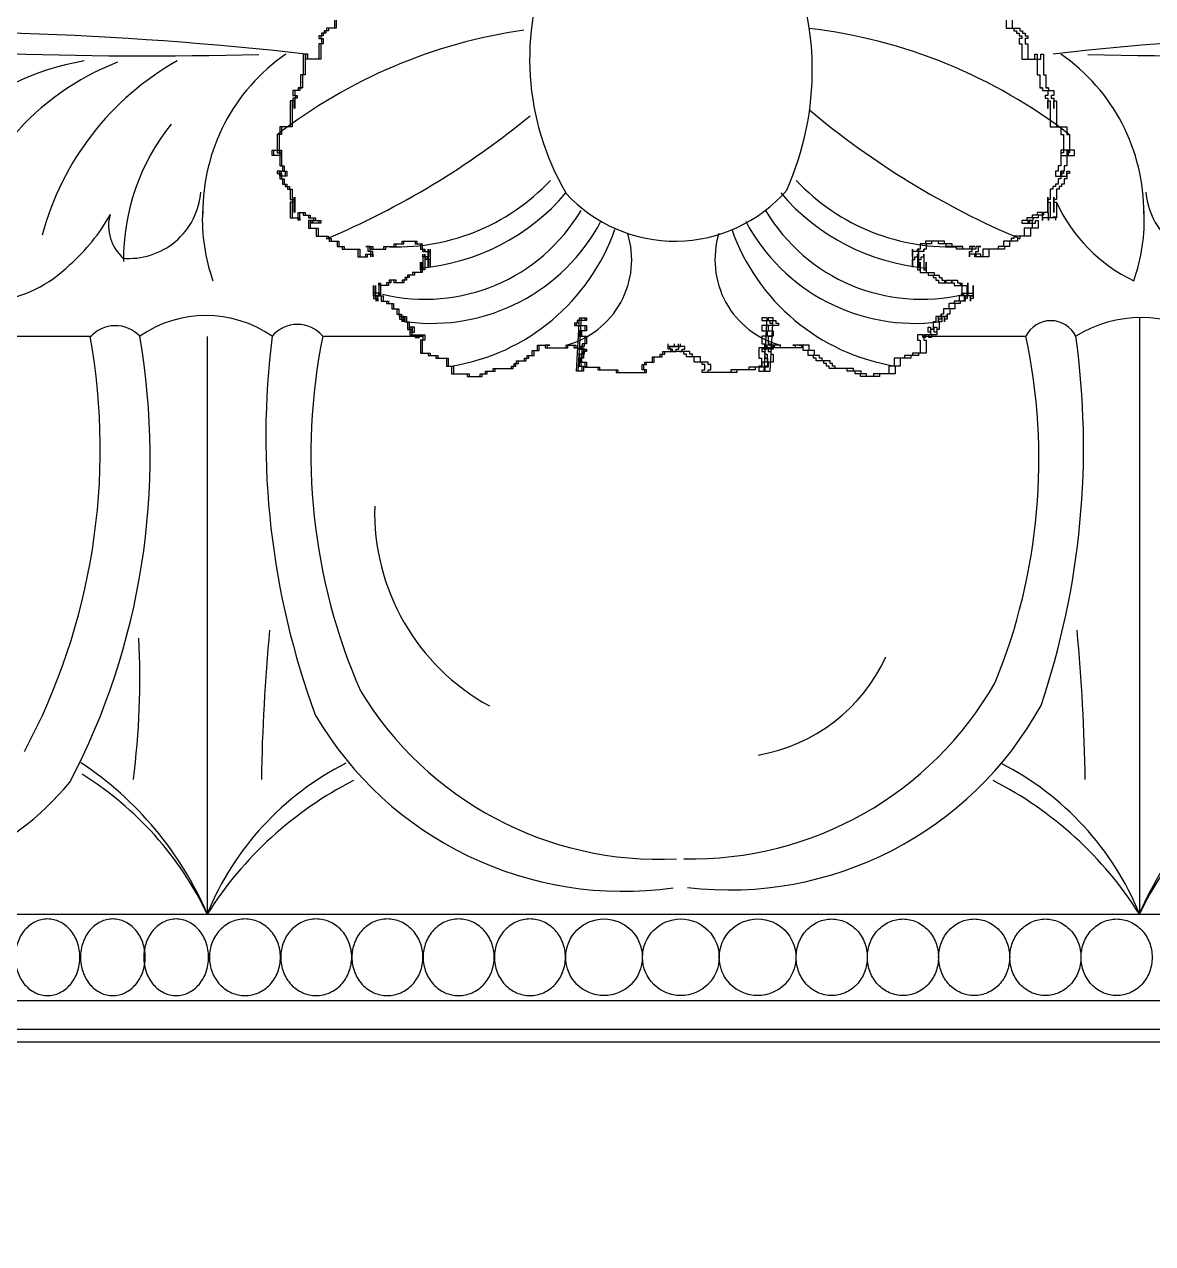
# Model space of a CAD drawing. Header units: millimetres. Extents: x -1550 to 1550, y 0 to 6000.
# Drawn here: x -906.5 to -547.4, y 5358.9 to 5747.2 of the extents above; entities that cross this region are included whole.
import ezdxf

# ---------------------------------------------------------------- set-up
doc = ezdxf.new("R2010")
doc.units = ezdxf.units.MM
doc.layers.add('L-07细线', color=8, linetype='Continuous')

msp = doc.modelspace()

# ---------------------------------------------------------------- wipeouts: each hides what was drawn before it
at = {"color": 250, "lineweight": -3}
msp.add_wipeout([(-1549.91, 0.24), (-1549.91, 565.12), (-1493.48, 565.13), (-1493.47, 615.39), (-1485.1, 615.39), (-1462.91, 615.39), (-1421.47, 636.15), (-1385.72, 673.92), (-1368.47, 735.39), (-1348.48, 735.39), (-1348.47, 1041), (-1383.27, 1041), (-1402.99, 1103.7), (-1422.48, 1125), (-1460.08, 1147.74), (-1486.12, 1174.92), (-1501.71, 1200.49), (-1516.24, 1250), (-1549.91, 1250), (-1549.91, 1300), (-1173.48, 1300), (-1194.21, 1310.64), (-1212.19, 1326.92), (-1225.31, 1347.5), (-1232.45, 1370.55), (-1233.74, 1385.78), (-1233.43, 1393.25), (-1228.5, 1416.24), (-1217.38, 1437.9), (-1201.79, 1455.11), (-1181.71, 1468.13), (-1159.06, 1475.46), (-1167.73, 1479.02), (-1171.5, 1487.96), (-1167.63, 1497.01), (-1159.06, 1500.46), (-1151.38, 1503.14), (-1145, 1510.16), (-1143.07, 1518.25), (-1145.06, 1526.47), (-1150.27, 1532.61), (-1167.56, 1539.89), (-1170.98, 1548.47), (-1167.63, 1556.99), (-1158.48, 1560.97), (-1162.48, 1564.04), (-1169.88, 1571.52), (-1176.6, 1581.78), (-1181.03, 1593.43), (-1182.35, 1615.33), (-1173.13, 1639.61), (-1162.38, 1651.54), (-1145.01, 1661.48), (-1135.68, 1664.01), (-1126.75, 1670.28), (-1126.75, 1670.28), (-1118.28, 1688.7), (-1118.28, 1701.97), (-1100, 1701.97), (-1100, 4899.77), (-1108.58, 4899.77), (-1115.54, 4904.26), (-1117.72, 4912.45), (-1133.6, 4916.82), (-1145.93, 4926.98), (-1150.07, 4935.78), (-1149.67, 4945.57), (-1145.07, 4953.71), (-1136.69, 4959.2), (-1128.62, 4959.69), (-1128.69, 4960.27), (-1134.87, 4961.38), (-1139.9, 4968.52), (-1146.65, 4996.45), (-1145.55, 5013.37), (-1143.24, 5022.78), (-1143.91, 5029), (-1141.32, 5050.81), (-1133.37, 5058.6), (-1133.37, 5141.98), (-1133.37, 5143.03), (-1136.16, 5142.64), (-1138.98, 5144.9), (-1144.53, 5157.28), (-1145.57, 5170.81), (-1145.04, 5188.25), (-1142.27, 5200.02), (-1132.56, 5210.7), (-1132.5, 5411.18), (-1157.93, 5391.91), (-1198.13, 5374.86), (-1214.73, 5371.44), (-1251.37, 5370.4), (-1281.91, 5383.41), (-1324.81, 5414.81), (-1351.85, 5447.97), (-1375.9, 5503.3), (-1380.54, 5528.54), (-1381.31, 5562.97), (-1373.53, 5605.08), (-1361.35, 5635.32), (-1330.2, 5679.61), (-1353.91, 5689.16), (-1363.17, 5707.29), (-1365.19, 5725.17), (-1360.49, 5744.33), (-1349.44, 5763.73), (-1326.29, 5780.09), (-1326.66, 5786.78), (-1331.74, 5790.27), (-1330.76, 5790.04), (-1330.68, 5790.3), (-1320.55, 5787.34), (-1315.53, 5782.65), (-1311.85, 5771.47), (-1314.84, 5761.12), (-1320.46, 5751.91), (-1325.46, 5744.81), (-1326.04, 5737.58), (-1320.85, 5729.84), (-1315.47, 5727.53), (-1305.06, 5725.27), (-1292.93, 5726.54), (-1275.86, 5731.25), (-1257.36, 5740.97), (-1242.22, 5749.9), (-1230.06, 5753.39), (-1237.72, 5766.82), (-1237.72, 5766.82), (-1250.42, 5778.2), (-1242.41, 5788.37), (-1234.4, 5798.53), (-1214.07, 5798.53), (-1214.07, 5833.49), (-1237.68, 5833.49), (-1237.7, 5847.04), (-1251.58, 5873.3), (-1285.65, 5900.19), (-1285.65, 6000.24), (-699.87, 6000.24), (-700.12, 6000.24), (-114.23, 6000.24), (-114.23, 5900.19), (-148.41, 5873.3), (-162.29, 5847.04), (-162.31, 5833.49), (-185.92, 5833.49), (-185.92, 5798.53), (-165.59, 5798.53), (-157.58, 5788.37), (-149.58, 5778.2), (-162.28, 5766.82), (-162.28, 5766.82), (-169.93, 5753.39), (-157.77, 5749.9), (-142.63, 5740.97), (-124.13, 5731.25), (-107.06, 5726.54), (-94.94, 5725.27), (-84.53, 5727.53), (-79.14, 5729.84), (-73.95, 5737.58), (-74.53, 5744.81), (-79.53, 5751.91), (-85.15, 5761.12), (-88.14, 5771.47), (-84.46, 5782.65), (-79.45, 5787.34), (-69.31, 5790.3), (-69.23, 5790.04), (-68.26, 5790.27), (-73.33, 5786.78), (-73.7, 5780.09), (-50.55, 5763.73), (-39.51, 5744.33), (-34.8, 5725.17), (-36.83, 5707.29), (-46.09, 5689.16), (-69.8, 5679.61), (-38.64, 5635.32), (-26.47, 5605.08), (-18.69, 5562.97), (-19.45, 5528.54), (-24.09, 5503.3), (-48.15, 5447.97), (-75.18, 5414.81), (-118.08, 5383.41), (-148.62, 5370.4), (-185.27, 5371.44), (-201.86, 5374.86), (-242.06, 5391.91), (-267.5, 5411.18), (-267.44, 5210.7), (-257.73, 5200.02), (-254.96, 5188.25), (-254.42, 5170.81), (-255.47, 5157.28), (-261.01, 5144.9), (-263.83, 5142.64), (-266.62, 5143.03), (-266.62, 5141.98), (-266.62, 5058.6), (-258.67, 5050.81), (-256.08, 5029), (-256.75, 5022.78), (-254.44, 5013.37), (-253.34, 4996.45), (-260.1, 4968.52), (-265.12, 4961.38), (-271.3, 4960.27), (-271.37, 4959.69), (-263.31, 4959.2), (-254.92, 4953.71), (-250.33, 4945.57), (-249.92, 4935.78), (-254.07, 4926.98), (-266.39, 4916.82), (-282.28, 4912.45), (-284.45, 4904.26), (-291.41, 4899.77), (-300, 4899.77), (-300, 1701.97), (-275.71, 1701.97), (-275.71, 1688.7), (-267.24, 1670.28), (-267.24, 1670.28), (-258.31, 1664.01), (-248.98, 1661.48), (-231.62, 1651.54), (-220.87, 1639.61), (-211.65, 1615.33), (-212.97, 1593.43), (-217.39, 1581.78), (-224.11, 1571.52), (-231.52, 1564.04), (-235.51, 1560.97), (-226.36, 1556.99), (-223.01, 1548.47), (-226.43, 1539.89), (-243.72, 1532.61), (-248.93, 1526.47), (-250.93, 1518.25), (-248.99, 1510.16), (-242.61, 1503.14), (-234.93, 1500.46), (-226.36, 1497.01), (-222.49, 1487.96), (-226.26, 1479.02), (-234.93, 1475.46), (-212.28, 1468.13), (-192.2, 1455.11), (-176.61, 1437.9), (-165.49, 1416.24), (-160.56, 1393.25), (-160.26, 1385.78), (-161.54, 1370.55), (-168.68, 1347.5), (-181.8, 1326.92), (-199.78, 1310.64), (-220.51, 1300), (0, 1300), (220.52, 1300), (199.79, 1310.64), (181.81, 1326.92), (168.69, 1347.5), (161.55, 1370.55), (160.26, 1385.78), (160.57, 1393.25), (165.5, 1416.24), (176.62, 1437.9), (192.21, 1455.11), (212.29, 1468.13), (234.94, 1475.46), (226.27, 1479.02), (222.5, 1487.96), (226.37, 1497.01), (234.94, 1500.46), (242.62, 1503.14), (249, 1510.16), (250.93, 1518.25), (248.94, 1526.47), (243.73, 1532.61), (226.44, 1539.89), (223.02, 1548.47), (226.37, 1556.99), (235.52, 1560.97), (231.52, 1564.04), (224.12, 1571.52), (217.4, 1581.78), (212.97, 1593.43), (211.65, 1615.33), (220.87, 1639.61), (231.62, 1651.54), (248.99, 1661.48), (258.32, 1664.01), (267.25, 1670.28), (267.25, 1670.28), (275.72, 1688.7), (275.72, 1701.97), (300, 1701.97), (300, 4899.77), (291.42, 4899.77), (284.46, 4904.26), (282.28, 4912.45), (266.4, 4916.82), (254.07, 4926.98), (249.93, 4935.78), (250.33, 4945.57), (254.93, 4953.71), (263.31, 4959.2), (271.38, 4959.69), (271.31, 4960.27), (265.13, 4961.38), (260.1, 4968.52), (253.35, 4996.45), (254.45, 5013.37), (256.76, 5022.78), (256.09, 5029), (258.68, 5050.81), (266.63, 5058.6), (266.63, 5141.98), (266.63, 5143.03), (263.84, 5142.64), (261.02, 5144.9), (255.47, 5157.28), (254.43, 5170.81), (254.96, 5188.25), (257.73, 5200.02), (267.44, 5210.7), (267.5, 5411.18), (242.07, 5391.91), (201.87, 5374.86), (185.27, 5371.44), (148.63, 5370.4), (118.09, 5383.41), (75.19, 5414.81), (48.15, 5447.97), (24.1, 5503.3), (19.46, 5528.54), (18.69, 5562.97), (26.47, 5605.08), (38.65, 5635.32), (69.8, 5679.61), (46.09, 5689.16), (36.83, 5707.29), (34.81, 5725.17), (39.51, 5744.33), (50.56, 5763.73), (73.71, 5780.09), (73.34, 5786.78), (68.26, 5790.27), (69.24, 5790.04), (69.32, 5790.3), (79.45, 5787.34), (84.47, 5782.65), (88.15, 5771.47), (85.16, 5761.12), (79.54, 5751.91), (74.54, 5744.81), (73.96, 5737.58), (79.15, 5729.84), (84.53, 5727.53), (94.94, 5725.27), (107.07, 5726.54), (124.14, 5731.25), (142.64, 5740.97), (157.78, 5749.9), (169.94, 5753.39), (162.28, 5766.82), (162.28, 5766.82), (149.58, 5778.2), (157.59, 5788.37), (165.6, 5798.53), (185.93, 5798.53), (185.93, 5833.49), (162.32, 5833.49), (162.3, 5847.04), (148.42, 5873.3), (114.35, 5900.19), (114.35, 6000.24), (700.13, 6000.24), (699.88, 6000.24), (1285.77, 6000.24), (1285.77, 5900.19), (1251.59, 5873.3), (1237.71, 5847.04), (1237.69, 5833.49), (1214.08, 5833.49), (1214.08, 5798.53), (1234.41, 5798.53), (1242.42, 5788.37), (1250.42, 5778.2), (1237.72, 5766.82), (1237.72, 5766.82), (1230.07, 5753.39), (1242.23, 5749.9), (1257.37, 5740.97), (1275.87, 5731.25), (1292.94, 5726.54), (1305.06, 5725.27), (1315.47, 5727.53), (1320.86, 5729.84), (1326.05, 5737.58), (1325.47, 5744.81), (1320.47, 5751.91), (1314.85, 5761.12), (1311.86, 5771.47), (1315.54, 5782.65), (1320.55, 5787.34), (1330.69, 5790.3), (1330.77, 5790.04), (1331.74, 5790.27), (1326.67, 5786.78), (1326.3, 5780.09), (1349.45, 5763.73), (1360.49, 5744.33), (1365.2, 5725.17), (1363.17, 5707.29), (1353.91, 5689.16), (1330.2, 5679.61), (1361.36, 5635.32), (1373.53, 5605.08), (1381.31, 5562.97), (1380.55, 5528.54), (1375.91, 5503.3), (1351.85, 5447.97), (1324.82, 5414.81), (1281.92, 5383.41), (1251.38, 5370.4), (1214.73, 5371.44), (1198.14, 5374.86), (1157.94, 5391.91), (1132.5, 5411.18), (1132.56, 5210.7), (1142.27, 5200.02), (1145.04, 5188.25), (1145.58, 5170.81), (1144.53, 5157.28), (1138.99, 5144.9), (1136.17, 5142.64), (1133.38, 5143.03), (1133.38, 5141.98), (1133.38, 5058.6), (1141.33, 5050.81), (1143.92, 5029), (1143.25, 5022.78), (1145.56, 5013.37), (1146.66, 4996.45), (1139.9, 4968.52), (1134.88, 4961.38), (1128.7, 4960.27), (1128.63, 4959.69), (1136.69, 4959.2), (1145.08, 4953.71), (1149.67, 4945.57), (1150.08, 4935.78), (1145.93, 4926.98), (1133.61, 4916.82), (1117.72, 4912.45), (1115.55, 4904.26), (1108.59, 4899.77), (1100, 4899.77), (1100, 1701.97), (1118.29, 1701.97), (1118.29, 1688.7), (1126.76, 1670.28), (1126.76, 1670.28), (1135.69, 1664.01), (1145.02, 1661.48), (1162.38, 1651.54), (1173.13, 1639.61), (1182.35, 1615.33), (1181.03, 1593.43), (1176.61, 1581.78), (1169.89, 1571.52), (1162.48, 1564.04), (1158.49, 1560.97), (1167.64, 1556.99), (1170.99, 1548.47), (1167.57, 1539.89), (1150.28, 1532.61), (1145.07, 1526.47), (1143.07, 1518.25), (1145.01, 1510.16), (1151.39, 1503.14), (1159.07, 1500.46), (1167.64, 1497.01), (1171.51, 1487.96), (1167.74, 1479.02), (1159.07, 1475.46), (1181.72, 1468.13), (1201.8, 1455.11), (1217.39, 1437.9), (1228.51, 1416.24), (1233.44, 1393.25), (1233.74, 1385.78), (1232.46, 1370.55), (1225.32, 1347.5), (1212.2, 1326.92), (1194.22, 1310.64), (1173.49, 1300), (1549.91, 1300), (1549.91, 1250), (1516.24, 1250), (1501.71, 1200.49), (1486.12, 1174.92), (1460.08, 1147.74), (1422.49, 1125), (1402.99, 1103.7), (1383.28, 1041), (1348.48, 1041), (1348.48, 735.39), (1368.48, 735.39), (1385.73, 673.92), (1421.47, 636.15), (1462.91, 615.39), (1485.11, 615.39), (1493.48, 615.39), (1493.49, 565.13), (1549.91, 565.12), (1550.09, 0.24)], dxfattribs=at)

# ---------------------------------------------------------------- next in the draw order: linework, layer by layer
for centre, start, end in [((-942.64, 4629.3), 83.52931, 92.85779), ((-453.35, 4629.3), 87.14221, 96.47069)]:
    msp.add_arc(centre, 1115.5, start, end)
at = {"layer": 'L-07细线'}
for p, q in [((-578.18, 5685.81), (-579.14, 5685.81)), ((-578.18, 5684.84), (-578.18, 5685.81)), ((-551.57, 5653.81), (-551.57, 5463.85)), ((-1057.96, 5647.83), (-885.32, 5647.83)), ((-848.31, 5647.71), (-848.31, 5463.85)), ((-811.56, 5647.83), (-779.64, 5647.83)), ((-730.11, 5647.83), (-728.11, 5647.83)), ((-669.78, 5647.83), (-668.47, 5647.83)), ((-620.24, 5647.83), (-587.72, 5647.83)), ((-1144.93, 5463.85), (-254.95, 5463.85)), ((-1144.93, 5436.29), (-254.95, 5436.29)), ((-1138.25, 5427.14), (-260.91, 5427.14)), ((-1132.73, 5423.19), (-266.44, 5423.19))]:
    msp.add_line(p, q, dxfattribs=at)
for points in [[(-807.81, 5748.47), (-807.81, 5745.98), (-810.3, 5745.98), (-810.3, 5745.15), (-811.12, 5745.15), (-811.12, 5744.33), (-811.95, 5744.33), (-811.95, 5743.5), (-812.78, 5743.5), (-812.78, 5742.67), (-811.95, 5742.67), (-811.95, 5741.01), (-812.78, 5741.01), (-812.78, 5736.05), (-816.92, 5736.05), (-816.92, 5737.7), (-817.75, 5737.7), (-817.75, 5731.08), (-818.58, 5731.08), (-818.58, 5726.94), (-819.41, 5726.94), (-818.58, 5726.94), (-819.41, 5726.94), (-819.41, 5726.11), (-821.07, 5726.11), (-821.07, 5724.46), (-820.24, 5724.46), (-820.24, 5723.63), (-821.07, 5723.63), (-821.07, 5720.32), (-821.07, 5722.8), (-821.9, 5722.8), (-821.9, 5716.18), (-821.9, 5714.52), (-825.21, 5714.52), (-825.21, 5712.04), (-826.04, 5712.04), (-826.04, 5706.24), (-825.21, 5706.24), (-825.21, 5705.41), (-827.69, 5705.41), (-827.69, 5707.07), (-825.21, 5707.07), (-825.21, 5702.1), (-824.38, 5702.1), (-824.38, 5700.45), (-823.55, 5700.45), (-823.55, 5698.79), (-825.21, 5698.79), (-825.21, 5700.45), (-826.04, 5700.45), (-826.04, 5699.62), (-825.21, 5699.62), (-825.21, 5697.96), (-824.38, 5697.96), (-824.38, 5696.31), (-823.55, 5696.31), (-823.55, 5695.48), (-822.72, 5695.48), (-822.72, 5694.65), (-821.9, 5694.65), (-821.9, 5691.34), (-821.07, 5691.34), (-821.07, 5689.68), (-821.07, 5692.17), (-821.07, 5687.2), (-821.07, 5690.51), (-821.9, 5690.51), (-821.9, 5687.2), (-821.9, 5685.54), (-819.41, 5685.54), (-819.41, 5684.71), (-819.41, 5687.2), (-817.75, 5687.2), (-817.75, 5686.37), (-816.1, 5686.37), (-816.1, 5685.54), (-814.44, 5685.54), (-814.44, 5684.71), (-812.78, 5684.71), (-812.78, 5683.89), (-815.27, 5683.89), (-815.27, 5684.71), (-816.1, 5684.71), (-816.1, 5682.23), (-813.61, 5682.23), (-813.61, 5679.75), (-811.95, 5679.75), (-810.3, 5679.75), (-810.3, 5678.92), (-809.47, 5678.92), (-809.47, 5678.09), (-806.98, 5678.09), (-806.98, 5676.44), (-805.33, 5676.44), (-805.33, 5675.61), (-800.35, 5675.61), (-800.35, 5673.12), (-797.87, 5673.12), (-797.87, 5673.95), (-796.21, 5673.95), (-796.21, 5673.12), (-796.21, 5674.78), (-797.04, 5674.78), (-797.04, 5676.44), (-797.87, 5676.44), (-796.21, 5676.44), (-796.21, 5675.61), (-792.07, 5675.61), (-792.07, 5676.44), (-788.76, 5676.44), (-788.76, 5677.26), (-786.27, 5677.26), (-786.27, 5678.09), (-783.78, 5678.09), (-782.13, 5678.09), (-782.13, 5677.26), (-780.47, 5677.26), (-780.47, 5675.61), (-779.64, 5675.61), (-779.64, 5674.78), (-779.64, 5675.61), (-779.64, 5674.78), (-777.98, 5674.78), (-777.98, 5673.12), (-777.98, 5675.61), (-777.98, 5669.81), (-777.98, 5671.47), (-777.98, 5672.3), (-778.81, 5672.3), (-778.81, 5673.12), (-779.64, 5673.12), (-779.64, 5673.95), (-779.64, 5668.98), (-780.47, 5668.98), (-780.47, 5671.47), (-780.47, 5668.16), (-782.96, 5668.16), (-782.96, 5667.33), (-783.78, 5667.33), (-784.61, 5667.33), (-784.61, 5666.5), (-785.44, 5666.5), (-785.44, 5665.67), (-786.27, 5665.67), (-786.27, 5664.84), (-788.76, 5664.84), (-788.76, 5665.67), (-790.41, 5665.67), (-790.41, 5664.84), (-791.24, 5664.84), (-791.24, 5664.02), (-792.9, 5664.02), (-793.73, 5664.02), (-793.73, 5664.84), (-793.73, 5660.7), (-793.73, 5661.53), (-795.38, 5661.53), (-795.38, 5660.7), (-795.38, 5661.53), (-795.38, 5664.02), (-795.38, 5659.88), (-794.55, 5659.88), (-794.55, 5659.05), (-794.55, 5660.7), (-795.38, 5660.7), (-792.9, 5660.7), (-792.9, 5659.05), (-791.24, 5659.05), (-791.24, 5658.22), (-789.58, 5658.22), (-789.58, 5656.56), (-787.93, 5656.56), (-787.93, 5654.91), (-787.1, 5654.91), (-787.1, 5654.08), (-787.1, 5654.91), (-787.1, 5653.25), (-786.27, 5653.25), (-786.27, 5652.43), (-786.27, 5654.08), (-787.1, 5654.08), (-785.44, 5654.08), (-785.44, 5652.43), (-784.61, 5652.43), (-784.61, 5649.94), (-783.78, 5649.94), (-783.78, 5649.11), (-782.96, 5649.11), (-782.96, 5650.77), (-783.78, 5650.77), (-783.78, 5648.29), (-782.13, 5648.29), (-782.13, 5647.46), (-781.3, 5647.46), (-781.3, 5648.29), (-779.64, 5648.29), (-779.64, 5647.46), (-779.64, 5646.63), (-780.47, 5646.63), (-780.47, 5642.49), (-777.98, 5642.49), (-777.98, 5641.66), (-775.5, 5641.66), (-775.5, 5640.83), (-772.19, 5640.83), (-772.19, 5638.35), (-770.53, 5638.35), (-770.53, 5635.87), (-765.56, 5635.87), (-765.56, 5635.04), (-761.41, 5635.04), (-761.41, 5635.87), (-759.76, 5635.87), (-759.76, 5636.69), (-757.27, 5636.69), (-757.27, 5637.52), (-751.47, 5637.52), (-751.47, 5638.35), (-750.64, 5638.35), (-750.64, 5639.18), (-749.82, 5639.18), (-749.82, 5640.01), (-747.33, 5640.01), (-747.33, 5640.83), (-746.5, 5640.83), (-746.5, 5641.66), (-744.84, 5641.66), (-744.84, 5643.32), (-743.19, 5643.32), (-743.19, 5644.97), (-739.87, 5644.97), (-740.7, 5644.97), (-740.7, 5644.15), (-734.07, 5644.15), (-734.07, 5644.97), (-731.59, 5644.97), (-731.59, 5644.15), (-729.1, 5644.15), (-729.1, 5640.83), (-729.93, 5640.83), (-729.93, 5638.35), (-729.1, 5638.35), (-729.1, 5636.69), (-730.76, 5636.69), (-729.77, 5653.71), (-728.11, 5653.71), (-728.11, 5652.88), (-730.6, 5652.88), (-730.6, 5652.05), (-731.43, 5652.05), (-731.43, 5651.22), (-728.11, 5651.22), (-728.11, 5649.57), (-729.77, 5649.57), (-729.77, 5647.91), (-728.11, 5647.91), (-728.11, 5647.08), (-728.11, 5645.43), (-728.94, 5645.43), (-728.94, 5644.6), (-729.77, 5644.6), (-729.77, 5643.77), (-728.11, 5643.77), (-728.11, 5642.94), (-728.94, 5642.94), (-728.94, 5642.12), (-729.77, 5642.12), (-729.77, 5639.63), (-728.11, 5639.63), (-728.11, 5637.98), (-723.97, 5637.98), (-723.97, 5637.15), (-718.17, 5637.15), (-718.17, 5636.32), (-709.06, 5636.32), (-709.06, 5637.15), (-709.88, 5637.15), (-709.88, 5638.8), (-709.06, 5638.8), (-709.06, 5639.63), (-706.57, 5639.63), (-706.57, 5641.29), (-704.09, 5641.29), (-704.09, 5642.12), (-703.26, 5642.12), (-703.26, 5642.94), (-699.94, 5642.94), (-700.77, 5642.94), (-700.77, 5643.77), (-701.6, 5643.77), (-701.6, 5644.6), (-698.29, 5644.6), (-698.29, 5645.43)], [(-807.23, 5748.47), (-807.23, 5745.98), (-809.71, 5745.98), (-809.71, 5745.15), (-810.54, 5745.15), (-810.54, 5744.33), (-811.37, 5744.33), (-811.37, 5743.5), (-812.2, 5743.5), (-812.2, 5742.67), (-811.37, 5742.67), (-811.37, 5741.01), (-812.2, 5741.01), (-812.2, 5736.05), (-816.34, 5736.05), (-816.34, 5737.7), (-817.17, 5737.7), (-817.17, 5731.08), (-818, 5731.08), (-818, 5726.94), (-818.83, 5726.94), (-818, 5726.94), (-818.83, 5726.94), (-818.83, 5726.11), (-820.48, 5726.11), (-820.48, 5724.46), (-819.65, 5724.46), (-819.65, 5723.63), (-820.48, 5723.63), (-820.48, 5720.32), (-820.48, 5722.8), (-821.31, 5722.8), (-821.31, 5716.18), (-821.31, 5714.52), (-824.63, 5714.52), (-824.63, 5712.04), (-825.45, 5712.04), (-825.45, 5706.24), (-824.63, 5706.24), (-824.63, 5705.41), (-827.11, 5705.41), (-827.11, 5707.07), (-824.63, 5707.07), (-824.63, 5702.1), (-823.8, 5702.1), (-823.8, 5700.45), (-822.97, 5700.45), (-822.97, 5698.79), (-824.63, 5698.79), (-824.63, 5700.45), (-825.45, 5700.45), (-825.45, 5699.62), (-824.63, 5699.62), (-824.63, 5697.96), (-823.8, 5697.96), (-823.8, 5696.31), (-822.97, 5696.31), (-822.97, 5695.48), (-822.14, 5695.48), (-822.14, 5694.65), (-821.31, 5694.65), (-821.31, 5691.34), (-820.48, 5691.34), (-820.48, 5689.68), (-820.48, 5692.17), (-820.48, 5687.2), (-820.48, 5690.51), (-821.31, 5690.51), (-821.31, 5687.2), (-821.31, 5685.54), (-818.83, 5685.54), (-818.83, 5684.71), (-818.83, 5687.2), (-817.17, 5687.2), (-817.17, 5686.37), (-815.51, 5686.37), (-815.51, 5685.54), (-813.86, 5685.54), (-813.86, 5684.71), (-812.2, 5684.71), (-812.2, 5683.89), (-814.68, 5683.89), (-814.68, 5684.71), (-815.51, 5684.71), (-815.51, 5682.23), (-813.03, 5682.23), (-813.03, 5679.75), (-811.37, 5679.75), (-809.71, 5679.75), (-809.71, 5678.92), (-808.88, 5678.92), (-808.88, 5678.09), (-806.4, 5678.09), (-806.4, 5676.44), (-804.74, 5676.44), (-804.74, 5675.61), (-799.77, 5675.61), (-799.77, 5673.12), (-797.29, 5673.12), (-797.29, 5673.95), (-795.63, 5673.95), (-795.63, 5673.12), (-795.63, 5674.78), (-796.46, 5674.78), (-796.46, 5676.44), (-797.29, 5676.44), (-795.63, 5676.44), (-795.63, 5675.61), (-791.49, 5675.61), (-791.49, 5676.44), (-788.17, 5676.44), (-788.17, 5677.26), (-785.69, 5677.26), (-785.69, 5678.09), (-783.2, 5678.09), (-781.54, 5678.09), (-781.54, 5677.26), (-779.89, 5677.26), (-779.89, 5675.61), (-779.06, 5675.61), (-779.06, 5674.78), (-779.06, 5675.61), (-779.06, 5674.78), (-777.4, 5674.78), (-777.4, 5673.12), (-777.4, 5675.61), (-777.4, 5669.81), (-777.4, 5671.47), (-777.4, 5672.3), (-778.23, 5672.3), (-778.23, 5673.12), (-779.06, 5673.12), (-779.06, 5673.95), (-779.06, 5668.98), (-779.89, 5668.98), (-779.89, 5671.47), (-779.89, 5668.16), (-782.37, 5668.16), (-782.37, 5667.33), (-783.2, 5667.33), (-784.03, 5667.33), (-784.03, 5666.5), (-784.86, 5666.5), (-784.86, 5665.67), (-785.69, 5665.67), (-785.69, 5664.84), (-788.17, 5664.84), (-788.17, 5665.67), (-789.83, 5665.67), (-789.83, 5664.84), (-790.66, 5664.84), (-790.66, 5664.02), (-792.31, 5664.02), (-793.14, 5664.02), (-793.14, 5664.84), (-793.14, 5660.7), (-793.14, 5661.53), (-794.8, 5661.53), (-794.8, 5660.7), (-794.8, 5661.53), (-794.8, 5664.02), (-794.8, 5659.88), (-793.97, 5659.88), (-793.97, 5659.05), (-793.97, 5660.7), (-794.8, 5660.7), (-792.31, 5660.7), (-792.31, 5659.05), (-790.66, 5659.05), (-790.66, 5658.22), (-789, 5658.22), (-789, 5656.56), (-787.34, 5656.56), (-787.34, 5654.91), (-786.51, 5654.91), (-786.51, 5654.08), (-786.51, 5654.91), (-786.51, 5653.25), (-785.69, 5653.25), (-785.69, 5652.43), (-785.69, 5654.08), (-786.51, 5654.08), (-784.86, 5654.08), (-784.86, 5652.43), (-784.03, 5652.43), (-784.03, 5649.94), (-783.2, 5649.94), (-783.2, 5649.11), (-782.37, 5649.11), (-782.37, 5650.77), (-783.2, 5650.77), (-783.2, 5648.29), (-781.54, 5648.29), (-781.54, 5647.46), (-780.72, 5647.46), (-780.72, 5648.29), (-779.06, 5648.29), (-779.06, 5647.46), (-779.06, 5646.63), (-779.89, 5646.63), (-779.89, 5642.49), (-777.4, 5642.49), (-777.4, 5641.66), (-774.92, 5641.66), (-774.92, 5640.83), (-771.6, 5640.83), (-771.6, 5638.35), (-769.94, 5638.35), (-769.94, 5635.87), (-764.97, 5635.87), (-764.97, 5635.04), (-760.83, 5635.04), (-760.83, 5635.87), (-759.17, 5635.87), (-759.17, 5636.69), (-756.69, 5636.69), (-756.69, 5637.52), (-750.89, 5637.52), (-750.89, 5638.35), (-750.06, 5638.35), (-750.06, 5639.18), (-749.23, 5639.18), (-749.23, 5640.01), (-746.75, 5640.01), (-746.75, 5640.83), (-745.92, 5640.83), (-745.92, 5641.66), (-744.26, 5641.66), (-744.26, 5643.32), (-742.6, 5643.32), (-742.6, 5644.97), (-739.29, 5644.97), (-740.12, 5644.97), (-740.12, 5644.15), (-733.49, 5644.15), (-733.49, 5644.97), (-731.01, 5644.97), (-731.01, 5644.15), (-728.52, 5644.15), (-728.52, 5640.83), (-729.35, 5640.83), (-729.35, 5638.35), (-728.52, 5638.35), (-728.52, 5636.69), (-730.18, 5636.69), (-729.19, 5653.71), (-727.53, 5653.71), (-727.53, 5652.88), (-730.01, 5652.88), (-730.01, 5652.05), (-730.84, 5652.05), (-730.84, 5651.22), (-727.53, 5651.22), (-727.53, 5649.57), (-729.19, 5649.57), (-729.19, 5647.91), (-727.53, 5647.91), (-727.53, 5647.08), (-727.53, 5645.43), (-728.36, 5645.43), (-728.36, 5644.6), (-729.19, 5644.6), (-729.19, 5643.77), (-727.53, 5643.77), (-727.53, 5642.94), (-728.36, 5642.94), (-728.36, 5642.12), (-729.19, 5642.12), (-729.19, 5639.63), (-727.53, 5639.63), (-727.53, 5637.98), (-723.39, 5637.98), (-723.39, 5637.15), (-717.59, 5637.15), (-717.59, 5636.32), (-708.47, 5636.32), (-708.47, 5637.15), (-709.3, 5637.15), (-709.3, 5638.8), (-708.47, 5638.8), (-708.47, 5639.63), (-705.99, 5639.63), (-705.99, 5641.29), (-703.5, 5641.29), (-703.5, 5642.12), (-702.67, 5642.12), (-702.67, 5642.94), (-699.36, 5642.94), (-700.19, 5642.94), (-700.19, 5643.77), (-701.02, 5643.77), (-701.02, 5644.6), (-697.7, 5644.6), (-697.7, 5645.43)], [(-594.01, 5748.47), (-594.01, 5745.98), (-591.52, 5745.98), (-591.52, 5745.15), (-590.69, 5745.15), (-590.69, 5744.33), (-589.87, 5744.33), (-589.87, 5743.5), (-589.04, 5743.5), (-589.04, 5742.67), (-589.87, 5742.67), (-589.87, 5741.01), (-589.04, 5741.01), (-589.04, 5736.05), (-584.89, 5736.05), (-584.89, 5737.7), (-584.07, 5737.7), (-584.07, 5731.08), (-583.24, 5731.08), (-583.24, 5726.94), (-582.41, 5726.94), (-583.24, 5726.94), (-582.41, 5726.94), (-582.41, 5726.11), (-580.75, 5726.11), (-580.75, 5724.46), (-581.58, 5724.46), (-581.58, 5723.63), (-580.75, 5723.63), (-580.75, 5720.32), (-580.75, 5722.8), (-579.92, 5722.8), (-579.92, 5716.18), (-579.92, 5714.52), (-576.61, 5714.52), (-576.61, 5712.04), (-575.78, 5712.04), (-575.78, 5706.24), (-576.61, 5706.24), (-576.61, 5705.41), (-574.12, 5705.41), (-574.12, 5707.07), (-576.61, 5707.07), (-576.61, 5702.1), (-577.44, 5702.1), (-577.44, 5700.45), (-578.27, 5700.45), (-578.27, 5698.79), (-576.61, 5698.79), (-576.61, 5700.45), (-575.78, 5700.45), (-575.78, 5699.62), (-576.61, 5699.62), (-576.61, 5697.96), (-577.44, 5697.96), (-577.44, 5696.31), (-578.27, 5696.31), (-578.27, 5695.48), (-579.09, 5695.48), (-579.09, 5694.65), (-579.92, 5694.65), (-579.92, 5691.34), (-580.75, 5691.34), (-580.75, 5689.68), (-580.75, 5692.17), (-580.75, 5687.2), (-580.75, 5690.51), (-579.92, 5690.51), (-579.92, 5687.2), (-579.92, 5685.54), (-582.41, 5685.54), (-582.41, 5684.71), (-582.41, 5687.2), (-584.07, 5687.2), (-584.07, 5686.37), (-585.72, 5686.37), (-585.72, 5685.54), (-587.38, 5685.54), (-587.38, 5684.71), (-589.04, 5684.71), (-589.04, 5683.89), (-586.55, 5683.89), (-586.55, 5684.71), (-585.72, 5684.71), (-585.72, 5682.23), (-588.21, 5682.23), (-588.21, 5679.75), (-589.87, 5679.75), (-591.52, 5679.75), (-591.52, 5678.92), (-592.35, 5678.92), (-592.35, 5678.09), (-594.84, 5678.09), (-594.84, 5676.44), (-596.49, 5676.44), (-596.49, 5675.61), (-601.46, 5675.61), (-601.46, 5673.12), (-603.95, 5673.12), (-603.95, 5673.95), (-605.61, 5673.95), (-605.61, 5673.12), (-605.61, 5674.78), (-604.78, 5674.78), (-604.78, 5676.44), (-603.95, 5676.44), (-605.61, 5676.44), (-605.61, 5675.61), (-609.75, 5675.61), (-609.75, 5676.44), (-613.06, 5676.44), (-613.06, 5677.26), (-615.55, 5677.26), (-615.55, 5678.09), (-618.03, 5678.09), (-619.69, 5678.09), (-619.69, 5677.26), (-621.35, 5677.26), (-621.35, 5675.61), (-622.18, 5675.61), (-622.18, 5674.78), (-622.18, 5675.61), (-622.18, 5674.78), (-623.83, 5674.78), (-623.83, 5673.12), (-623.83, 5675.61), (-623.83, 5669.81), (-623.83, 5671.47), (-623.83, 5672.3), (-623.01, 5672.3), (-623.01, 5673.12), (-622.18, 5673.12), (-622.18, 5673.95), (-622.18, 5668.98), (-621.35, 5668.98), (-621.35, 5671.47), (-621.35, 5668.16), (-618.86, 5668.16), (-618.86, 5667.33), (-618.03, 5667.33), (-617.21, 5667.33), (-617.21, 5666.5), (-616.38, 5666.5), (-616.38, 5665.67), (-615.55, 5665.67), (-615.55, 5664.84), (-613.06, 5664.84), (-613.06, 5665.67), (-611.41, 5665.67), (-611.41, 5664.84), (-610.58, 5664.84), (-610.58, 5664.02), (-608.92, 5664.02), (-608.09, 5664.02), (-608.09, 5664.84), (-608.09, 5660.7), (-608.09, 5661.53), (-606.44, 5661.53), (-606.44, 5660.7), (-606.44, 5661.53), (-606.44, 5664.02), (-606.44, 5659.88), (-607.26, 5659.88), (-607.26, 5659.05), (-607.26, 5660.7), (-606.44, 5660.7), (-608.92, 5660.7), (-608.92, 5659.05), (-610.58, 5659.05), (-610.58, 5658.22), (-612.23, 5658.22), (-612.23, 5656.56), (-613.89, 5656.56), (-613.89, 5654.91), (-614.72, 5654.91), (-614.72, 5654.08), (-614.72, 5654.91), (-614.72, 5653.25), (-615.55, 5653.25), (-615.55, 5652.43), (-615.55, 5654.08), (-614.72, 5654.08), (-616.38, 5654.08), (-616.38, 5652.43), (-617.21, 5652.43), (-617.21, 5649.94), (-618.03, 5649.94), (-618.03, 5649.11), (-618.86, 5649.11), (-618.86, 5650.77), (-618.03, 5650.77), (-618.03, 5648.29), (-619.69, 5648.29), (-619.69, 5647.46), (-620.52, 5647.46), (-620.52, 5648.29), (-622.18, 5648.29), (-622.18, 5647.46), (-622.18, 5646.63), (-621.35, 5646.63), (-621.35, 5642.49), (-623.83, 5642.49), (-623.83, 5641.66), (-626.32, 5641.66), (-626.32, 5640.83), (-629.63, 5640.83), (-629.63, 5638.35), (-631.29, 5638.35), (-631.29, 5635.87), (-636.26, 5635.87), (-636.26, 5635.04), (-640.4, 5635.04), (-640.4, 5635.87), (-642.06, 5635.87), (-642.06, 5636.69), (-644.55, 5636.69), (-644.55, 5637.52), (-650.35, 5637.52), (-650.35, 5638.35), (-651.17, 5638.35), (-651.17, 5639.18), (-652, 5639.18), (-652, 5640.01), (-654.49, 5640.01), (-654.49, 5640.83), (-655.32, 5640.83), (-655.32, 5641.66), (-656.97, 5641.66), (-656.97, 5643.32), (-658.63, 5643.32), (-658.63, 5644.97), (-661.94, 5644.97), (-661.12, 5644.97), (-661.12, 5644.15), (-667.74, 5644.15), (-667.74, 5644.97), (-670.23, 5644.97), (-670.23, 5644.15), (-672.71, 5644.15), (-672.71, 5640.83), (-671.89, 5640.83), (-671.89, 5638.35), (-672.71, 5638.35), (-672.71, 5636.69), (-671.06, 5636.69), (-670.07, 5653.71), (-671.72, 5653.71), (-671.72, 5652.88), (-669.24, 5652.88), (-669.24, 5652.05), (-668.41, 5652.05), (-668.41, 5651.22), (-671.72, 5651.22), (-671.72, 5649.57), (-670.07, 5649.57), (-670.07, 5647.91), (-671.72, 5647.91), (-671.72, 5647.08), (-671.72, 5645.43), (-670.89, 5645.43), (-670.89, 5644.6), (-670.07, 5644.6), (-670.07, 5643.77), (-671.72, 5643.77), (-671.72, 5642.94), (-670.89, 5642.94), (-670.89, 5642.12), (-670.07, 5642.12), (-670.07, 5639.63), (-671.72, 5639.63), (-671.72, 5637.98), (-675.87, 5637.98), (-675.87, 5637.15), (-681.67, 5637.15), (-681.67, 5636.32), (-690.78, 5636.32), (-690.78, 5637.15), (-689.95, 5637.15), (-689.95, 5638.8), (-690.78, 5638.8), (-690.78, 5639.63), (-693.26, 5639.63), (-693.26, 5641.29), (-695.75, 5641.29), (-695.75, 5642.12), (-696.58, 5642.12), (-696.58, 5642.94), (-699.89, 5642.94), (-699.06, 5642.94), (-699.06, 5643.77), (-698.23, 5643.77), (-698.23, 5644.6), (-701.55, 5644.6), (-701.55, 5645.43)], [(-592.07, 5748.47), (-592.07, 5745.98), (-589.58, 5745.98), (-589.58, 5745.15), (-588.75, 5745.15), (-588.75, 5744.33), (-587.92, 5744.33), (-587.92, 5743.5), (-587.1, 5743.5), (-587.1, 5742.67), (-587.92, 5742.67), (-587.92, 5741.01), (-587.1, 5741.01), (-587.1, 5736.05), (-582.95, 5736.05), (-582.95, 5737.7), (-582.13, 5737.7), (-582.13, 5731.08), (-581.3, 5731.08), (-581.3, 5726.94), (-580.47, 5726.94), (-581.3, 5726.94), (-580.47, 5726.94), (-580.47, 5726.11), (-578.81, 5726.11), (-578.81, 5724.46), (-579.64, 5724.46), (-579.64, 5723.63), (-578.81, 5723.63), (-578.81, 5720.32), (-578.81, 5722.8), (-577.98, 5722.8), (-577.98, 5716.18), (-577.98, 5714.52), (-574.67, 5714.52), (-574.67, 5712.04), (-573.84, 5712.04), (-573.84, 5706.24), (-574.67, 5706.24), (-574.67, 5705.41), (-572.18, 5705.41), (-572.18, 5707.07), (-574.67, 5707.07), (-574.67, 5702.1), (-575.5, 5702.1), (-575.5, 5700.45), (-576.33, 5700.45), (-576.33, 5698.79), (-574.67, 5698.79), (-574.67, 5700.45), (-573.84, 5700.45), (-573.84, 5699.62), (-574.67, 5699.62), (-574.67, 5697.96), (-575.5, 5697.96), (-575.5, 5696.31), (-576.33, 5696.31), (-576.33, 5695.48), (-577.15, 5695.48), (-577.15, 5694.65), (-577.98, 5694.65), (-577.98, 5691.34), (-578.81, 5691.34), (-578.81, 5689.68), (-578.81, 5692.17), (-578.81, 5687.2), (-578.81, 5690.51), (-577.98, 5690.51), (-577.98, 5687.2), (-577.98, 5685.54), (-580.47, 5685.54), (-580.47, 5684.71), (-580.47, 5687.2), (-582.13, 5687.2), (-582.13, 5686.37), (-583.78, 5686.37), (-583.78, 5685.54), (-585.44, 5685.54), (-585.44, 5684.71), (-587.1, 5684.71), (-587.1, 5683.89), (-584.61, 5683.89), (-584.61, 5684.71), (-583.78, 5684.71), (-583.78, 5682.23), (-586.27, 5682.23), (-586.27, 5679.75), (-587.92, 5679.75), (-589.58, 5679.75), (-589.58, 5678.92), (-590.41, 5678.92), (-590.41, 5678.09), (-592.9, 5678.09), (-592.9, 5676.44), (-594.55, 5676.44), (-594.55, 5675.61), (-599.52, 5675.61), (-599.52, 5673.12), (-602.01, 5673.12), (-602.01, 5673.95), (-603.67, 5673.95), (-603.67, 5673.12), (-603.67, 5674.78), (-602.84, 5674.78), (-602.84, 5676.44), (-602.01, 5676.44), (-603.67, 5676.44), (-603.67, 5675.61), (-607.81, 5675.61), (-607.81, 5676.44), (-611.12, 5676.44), (-611.12, 5677.26), (-613.61, 5677.26), (-613.61, 5678.09), (-616.09, 5678.09), (-617.75, 5678.09), (-617.75, 5677.26), (-619.41, 5677.26), (-619.41, 5675.61), (-620.24, 5675.61), (-620.24, 5674.78), (-620.24, 5675.61), (-620.24, 5674.78), (-621.89, 5674.78), (-621.89, 5673.12), (-621.89, 5675.61), (-621.89, 5669.81), (-621.89, 5671.47), (-621.89, 5672.3), (-621.06, 5672.3), (-621.06, 5673.12), (-620.24, 5673.12), (-620.24, 5673.95), (-620.24, 5668.98), (-619.41, 5668.98), (-619.41, 5671.47), (-619.41, 5668.16), (-616.92, 5668.16), (-616.92, 5667.33), (-616.09, 5667.33), (-615.27, 5667.33), (-615.27, 5666.5), (-614.44, 5666.5), (-614.44, 5665.67), (-613.61, 5665.67), (-613.61, 5664.84), (-611.12, 5664.84), (-611.12, 5665.67), (-609.47, 5665.67), (-609.47, 5664.84), (-608.64, 5664.84), (-608.64, 5664.02), (-606.98, 5664.02), (-606.15, 5664.02), (-606.15, 5664.84), (-606.15, 5660.7), (-606.15, 5661.53), (-604.49, 5661.53), (-604.49, 5660.7), (-604.49, 5661.53), (-604.49, 5664.02), (-604.49, 5659.88), (-605.32, 5659.88), (-605.32, 5659.05), (-605.32, 5660.7), (-604.49, 5660.7), (-606.98, 5660.7), (-606.98, 5659.05), (-608.64, 5659.05), (-608.64, 5658.22), (-610.29, 5658.22), (-610.29, 5656.56), (-611.95, 5656.56), (-611.95, 5654.91), (-612.78, 5654.91), (-612.78, 5654.08), (-612.78, 5654.91), (-612.78, 5653.25), (-613.61, 5653.25), (-613.61, 5652.43), (-613.61, 5654.08), (-612.78, 5654.08), (-614.44, 5654.08), (-614.44, 5652.43), (-615.27, 5652.43), (-615.27, 5649.94), (-616.09, 5649.94), (-616.09, 5649.11), (-616.92, 5649.11), (-616.92, 5650.77), (-616.09, 5650.77), (-616.09, 5648.29), (-617.75, 5648.29), (-617.75, 5647.46), (-618.58, 5647.46), (-618.58, 5648.29), (-620.24, 5648.29), (-620.24, 5647.46), (-620.24, 5646.63), (-619.41, 5646.63), (-619.41, 5642.49), (-621.89, 5642.49), (-621.89, 5641.66), (-624.38, 5641.66), (-624.38, 5640.83), (-627.69, 5640.83), (-627.69, 5638.35), (-629.35, 5638.35), (-629.35, 5635.87), (-634.32, 5635.87), (-634.32, 5635.04), (-638.46, 5635.04), (-638.46, 5635.87), (-640.12, 5635.87), (-640.12, 5636.69), (-642.61, 5636.69), (-642.61, 5637.52), (-648.4, 5637.52), (-648.4, 5638.35), (-649.23, 5638.35), (-649.23, 5639.18), (-650.06, 5639.18), (-650.06, 5640.01), (-652.55, 5640.01), (-652.55, 5640.83), (-653.38, 5640.83), (-653.38, 5641.66), (-655.03, 5641.66), (-655.03, 5643.32), (-656.69, 5643.32), (-656.69, 5644.97), (-660, 5644.97), (-659.18, 5644.97), (-659.18, 5644.15), (-665.8, 5644.15), (-665.8, 5644.97), (-668.29, 5644.97), (-668.29, 5644.15), (-670.77, 5644.15), (-670.77, 5640.83), (-669.95, 5640.83), (-669.95, 5638.35), (-670.77, 5638.35), (-670.77, 5636.69), (-669.12, 5636.69), (-668.13, 5653.71), (-669.78, 5653.71), (-669.78, 5652.88), (-667.3, 5652.88), (-667.3, 5652.05), (-666.47, 5652.05), (-666.47, 5651.22), (-669.78, 5651.22), (-669.78, 5649.57), (-668.13, 5649.57), (-668.13, 5647.91), (-669.78, 5647.91), (-669.78, 5647.08), (-669.78, 5645.43), (-668.95, 5645.43), (-668.95, 5644.6), (-668.13, 5644.6), (-668.13, 5643.77), (-669.78, 5643.77), (-669.78, 5642.94), (-668.95, 5642.94), (-668.95, 5642.12), (-668.13, 5642.12), (-668.13, 5639.63), (-669.78, 5639.63), (-669.78, 5637.98), (-673.92, 5637.98), (-673.92, 5637.15), (-679.72, 5637.15), (-679.72, 5636.32), (-688.84, 5636.32), (-688.84, 5637.15), (-688.01, 5637.15), (-688.01, 5638.8), (-688.84, 5638.8), (-688.84, 5639.63), (-691.32, 5639.63), (-691.32, 5641.29), (-693.81, 5641.29), (-693.81, 5642.12), (-694.64, 5642.12), (-694.64, 5642.94), (-697.95, 5642.94), (-697.12, 5642.94), (-697.12, 5643.77), (-696.29, 5643.77), (-696.29, 5644.6), (-699.61, 5644.6), (-699.61, 5645.43)]]:
    msp.add_lwpolyline(points, dxfattribs=at)
msp.add_lwpolyline([(-580.47, 5687.17, 0.000206), (-580.54, 5687.2, 2.675592)], format="xyb", dxfattribs=at)
for points in [[(-899.15, 5462.27, 0.114439), (-903.01, 5461.37, 0.10373), (-906.44, 5458.69, 0.091479), (-908.65, 5454.82, 0.08437), (-909.46, 5450.07, 0.08437), (-908.65, 5445.31, 0.091479), (-906.44, 5441.44, 0.10373), (-903.01, 5438.76, 0.114439), (-899.15, 5437.87, 0.114439), (-895.3, 5438.76, 0.10373), (-891.86, 5441.44, 0.091479), (-889.65, 5445.31, 0.08437), (-888.84, 5450.07, 0.08437), (-889.65, 5454.82, 0.091479), (-891.86, 5458.69, 0.10373), (-895.3, 5461.37, 0.114439)], [(-878.36, 5462.27, 0.114439), (-882.22, 5461.37, 0.10373), (-885.65, 5458.69, 0.091479), (-887.86, 5454.82, 0.08437), (-888.67, 5450.07, 0.08437), (-887.86, 5445.31, 0.091479), (-885.65, 5441.44, 0.10373), (-882.22, 5438.76, 0.114439), (-878.36, 5437.87, 0.114439), (-874.51, 5438.76, 0.10373), (-871.08, 5441.44, 0.091479), (-868.87, 5445.31, 0.08437), (-868.06, 5450.07, 0.08437), (-868.87, 5454.82, 0.091479), (-871.08, 5458.69, 0.10373), (-874.51, 5461.37, 0.114439)], [(-858.21, 5462.27, 0.114439), (-862.06, 5461.37, 0.10373), (-865.5, 5458.69, 0.091479), (-867.71, 5454.82, 0.08437), (-868.52, 5450.07, 0.08437), (-867.71, 5445.31, 0.091479), (-865.5, 5441.44, 0.10373), (-862.06, 5438.76, 0.114439), (-858.21, 5437.87, 0.114439), (-854.35, 5438.76, 0.10373), (-850.92, 5441.44, 0.091479), (-848.71, 5445.31, 0.08437), (-847.9, 5450.07, 0.08437), (-848.71, 5454.82, 0.091479), (-850.92, 5458.69, 0.10373), (-854.35, 5461.37, 0.114439)], [(-836.31, 5462.27, 0.105439), (-840.59, 5461.35, 0.101103), (-844.31, 5458.69, 0.095519), (-846.74, 5454.78, 0.091914), (-847.62, 5450.07, 0.091914), (-846.74, 5445.36, 0.095519), (-844.31, 5441.44, 0.101103), (-840.59, 5438.78, 0.105439), (-836.31, 5437.87, 0.105439), (-832.02, 5438.78, 0.101103), (-828.31, 5441.44, 0.095519), (-825.87, 5445.36, 0.091914), (-825, 5450.07, 0.091914), (-825.87, 5454.78, 0.095519), (-828.31, 5458.69, 0.101103), (-832.02, 5461.35, 0.105439)], [(-813.63, 5462.27, 0.105439), (-817.92, 5461.35, 0.101103), (-821.63, 5458.69, 0.095519), (-824.07, 5454.78, 0.091914), (-824.94, 5450.07, 0.091914), (-824.07, 5445.36, 0.095519), (-821.63, 5441.44, 0.101103), (-817.92, 5438.78, 0.105439), (-813.63, 5437.87, 0.105439), (-809.35, 5438.78, 0.101103), (-805.63, 5441.44, 0.095519), (-803.2, 5445.36, 0.091914), (-802.32, 5450.07, 0.091914), (-803.2, 5454.78, 0.095519), (-805.63, 5458.69, 0.101103), (-809.35, 5461.35, 0.105439)], [(-790.95, 5462.27, 0.105439), (-795.24, 5461.35, 0.101103), (-798.95, 5458.69, 0.095519), (-801.39, 5454.78, 0.091914), (-802.26, 5450.07, 0.091914), (-801.39, 5445.36, 0.095519), (-798.95, 5441.44, 0.101103), (-795.24, 5438.78, 0.105439), (-790.95, 5437.87, 0.105439), (-786.67, 5438.78, 0.101103), (-782.96, 5441.44, 0.095519), (-780.52, 5445.36, 0.091914), (-779.65, 5450.07, 0.091914), (-780.52, 5454.78, 0.095519), (-782.96, 5458.69, 0.101103), (-786.67, 5461.35, 0.105439)], [(-768.28, 5462.27, 0.105439), (-772.56, 5461.35, 0.101103), (-776.27, 5458.69, 0.095519), (-778.71, 5454.78, 0.091914), (-779.59, 5450.07, 0.091914), (-778.71, 5445.36, 0.095519), (-776.27, 5441.44, 0.101103), (-772.56, 5438.78, 0.105439), (-768.28, 5437.87, 0.105439), (-763.99, 5438.78, 0.101103), (-760.28, 5441.44, 0.095519), (-757.84, 5445.36, 0.091914), (-756.97, 5450.07, 0.091914), (-757.84, 5454.78, 0.095519), (-760.28, 5458.69, 0.101103), (-763.99, 5461.35, 0.105439)], [(-745.6, 5462.27, 0.105439), (-749.88, 5461.35, 0.101103), (-753.6, 5458.69, 0.095519), (-756.03, 5454.78, 0.091914), (-756.91, 5450.07, 0.091914), (-756.03, 5445.36, 0.095519), (-753.6, 5441.44, 0.101103), (-749.88, 5438.78, 0.105439), (-745.6, 5437.87, 0.105439), (-741.31, 5438.78, 0.101103), (-737.6, 5441.44, 0.095519), (-735.16, 5445.36, 0.091914), (-734.29, 5450.07, 0.091914), (-735.16, 5454.78, 0.095519), (-737.6, 5458.69, 0.101103), (-741.31, 5461.35, 0.105439)], [(-649.52, 5462.27, -0.105439), (-645.23, 5461.35, -0.101103), (-641.52, 5458.69, -0.095519), (-639.08, 5454.78, -0.091914), (-638.21, 5450.07, -0.091914), (-639.08, 5445.36, -0.095519), (-641.52, 5441.44, -0.101103), (-645.23, 5438.78, -0.105439), (-649.52, 5437.87, -0.105439), (-653.81, 5438.78, -0.101103), (-657.52, 5441.44, -0.095519), (-659.96, 5445.36, -0.091914), (-660.83, 5450.07, -0.091914), (-659.96, 5454.78, -0.095519), (-657.52, 5458.69, -0.101103), (-653.81, 5461.35, -0.105439)], [(-626.84, 5462.27, -0.105439), (-622.56, 5461.35, -0.101103), (-618.85, 5458.69, -0.095519), (-616.41, 5454.78, -0.091914), (-615.53, 5450.07, -0.091914), (-616.41, 5445.36, -0.095519), (-618.85, 5441.44, -0.101103), (-622.56, 5438.78, -0.105439), (-626.84, 5437.87, -0.105439), (-631.13, 5438.78, -0.101103), (-634.84, 5441.44, -0.095519), (-637.28, 5445.36, -0.091914), (-638.15, 5450.07, -0.091914), (-637.28, 5454.78, -0.095519), (-634.84, 5458.69, -0.101103), (-631.13, 5461.35, -0.105439)], [(-604.17, 5462.27, -0.105439), (-599.88, 5461.35, -0.101103), (-596.17, 5458.69, -0.095519), (-593.73, 5454.78, -0.091914), (-592.86, 5450.07, -0.091914), (-593.73, 5445.36, -0.095519), (-596.17, 5441.44, -0.101103), (-599.88, 5438.78, -0.105439), (-604.17, 5437.87, -0.105439), (-608.45, 5438.78, -0.101103), (-612.16, 5441.44, -0.095519), (-614.6, 5445.36, -0.091914), (-615.47, 5450.07, -0.091914), (-614.6, 5454.78, -0.095519), (-612.16, 5458.69, -0.101103), (-608.45, 5461.35, -0.105439)], [(-581.49, 5462.27, -0.105439), (-577.2, 5461.35, -0.101103), (-573.49, 5458.69, -0.095519), (-571.05, 5454.78, -0.091914), (-570.18, 5450.07, -0.091914), (-571.05, 5445.36, -0.095519), (-573.49, 5441.44, -0.101103), (-577.2, 5438.78, -0.105439), (-581.49, 5437.87, -0.105439), (-585.77, 5438.78, -0.101103), (-589.48, 5441.44, -0.095519), (-591.92, 5445.36, -0.091914), (-592.8, 5450.07, -0.091914), (-591.92, 5454.78, -0.095519), (-589.48, 5458.69, -0.101103), (-585.77, 5461.35, -0.105439)], [(-558.81, 5462.27, -0.105439), (-554.53, 5461.35, -0.101103), (-550.81, 5458.69, -0.095519), (-548.37, 5454.78, -0.091914), (-547.5, 5450.07, -0.091914), (-548.37, 5445.36, -0.095519), (-550.81, 5441.44, -0.101103), (-554.53, 5438.78, -0.105439), (-558.81, 5437.87, -0.105439), (-563.1, 5438.78, -0.101103), (-566.81, 5441.44, -0.095519), (-569.25, 5445.36, -0.091914), (-570.12, 5450.07, -0.091914), (-569.25, 5454.78, -0.095519), (-566.81, 5458.69, -0.101103), (-563.1, 5461.35, -0.105439)]]:
    msp.add_lwpolyline(points, format="xyb", close=True, dxfattribs=at)
for centre in [(-722.01, 5450.07), (-697.56, 5450.07), (-673.1, 5450.07)]:
    msp.add_circle(centre, 12.2, dxfattribs=at)
for centre, radius, start, end in [((-749.63, 5732.57), 93.93, 335.9971, 25.3204), ((-660.96, 5736.13), 84.72, 157.1907, 210.2392), ((-867.6, 7103.89), 1366.75, 264.3855, 271.49687), ((-723.9, 5580.21), 166.76, 98.1458, 127.7685), ((-675.98, 5580.21), 166.76, 52.2315, 83.3439), ((-532.28, 7103.89), 1366.75, 268.50313, 275.6145), ((-874.35, 5656.08), 80.5, 99.4005, 166.4851), ((-846.76, 5657.19), 83.52, 111.1563, 167.5518), ((-813.92, 5657.12), 89.87, 119.2904, 165.2406), ((-788.44, 5687.29), 61.29, 124.6539, 180.412), ((-611.44, 5687.29), 61.29, 359.588, 55.3461), ((-487.64, 5920.72), 262.42, 229.9297, 247.1404), ((-912.24, 5920.72), 262.42, 292.8596, 309.4396), ((-805.87, 5672.23), 69.1, 141.3071, 180.4466), ((-787.94, 5743.26), 66.96, 266.4676, 316.8795), ((-611.93, 5743.26), 66.96, 223.1205, 273.5324), ((-873.27, 5695.59), 22.97, 264.8429, 355.4767), ((-786.59, 5738.26), 68.97, 275.0946, 319.5018), ((-699.39, 5725.18), 47.06, 222.3836, 319.0847), ((-613.28, 5738.26), 68.97, 220.4982, 264.9054), ((-526.61, 5695.59), 22.97, 184.5233, 275.1571), ((-530.95, 5712.19), 51.79, 204.7486, 244.3264), ((-932.13, 5716.08), 60.59, 311.3293, 330.8565), ((-866.3, 5682.93), 13.42, 164.2462, 229.7477), ((-791.86, 5685.05), 58.02, 177.3964, 199.6764), ((-778.87, 5717.2), 57.57, 256.2878, 329.4004), ((-776.94, 5712.96), 61.02, 262.7778, 332.1698), ((-622.94, 5712.96), 61.02, 207.8302, 277.2222), ((-621.01, 5717.2), 57.57, 210.5996, 283.7122), ((-608.02, 5685.05), 58.02, 340.3236, 2.6036), ((-781.11, 5703.76), 66.26, 279.1903, 340.7339), ((-741.41, 5672.24), 28.23, 285.0541, 17.2241), ((-658.47, 5672.24), 28.23, 162.7759, 254.9459), ((-618.77, 5703.76), 66.26, 199.2661, 260.8097), ((-920.71, 5699.13), 40.39, 276.8859, 315.0512), ((-848.72, 5617.46), 36.97, 55.2195, 124.7805), ((-550.94, 5614.44), 39.37, 57.9887, 122.0113), ((-877.57, 5640.6), 10.6, 42.9921, 139.1519), ((-819.6, 5641.17), 10.44, 39.646, 140.354), ((-579.76, 5643.94), 8.85, 26.0198, 153.9802), ((-1086.16, 5611.8), 203.78, 331.8256, 10.1695), ((-1089.76, 5609.53), 223.25, 332.321, 9.8783), ((-573.6, 5615.67), 256.07, 172.7851, 200.1825), ((-626.89, 5610.4), 188.43, 168.5421, 203.6045), ((-772, 5608.54), 188.43, 337.8646, 12.0357), ((-825.42, 5612.44), 256.07, 341.2866, 7.9437), ((-724.7, 5591.8), 70.34, 178.4445, 241.2812), ((-207.9, 5496.51), 623.27, 174.68224, 179.0688), ((-1191.98, 5496.51), 623.27, 0.9312, 5.31776), ((-1129.69, 5539.12), 259.91, 352.8217, 2.7695), ((-682.25, 5568.67), 54.99, 279.7326, 335.3671), ((-694.05, 5592.6), 111.17, 268.6658, 330.3145), ((-704.41, 5592.46), 111.17, 211.1547, 272.8034), ((-682.28, 5584.95), 113.44, 263.3407, 331.1911), ((-715.98, 5584.52), 113.44, 210.2781, 278.1285), ((-949.15, 5420.55), 109.74, 23.2384, 56.4771), ((-761.98, 5428.77), 93.19, 116.9531, 157.885), ((-637.9, 5428.77), 93.19, 22.115, 63.0469), ((-450.73, 5420.55), 109.74, 123.5229, 156.7616), ((-965.35, 5567.08), 95.53, 268.6525, 320.1142), ((-945.03, 5417.37), 107.31, 25.6664, 57.9571), ((-747.54, 5400.23), 119.17, 117.0484, 147.7349), ((-652.34, 5400.23), 119.17, 32.2651, 62.9516), ((-454.85, 5417.37), 107.31, 122.0429, 154.3336)]:
    msp.add_arc(centre, radius, start, end, dxfattribs=at)

doc.saveas('drawing.dxf')
